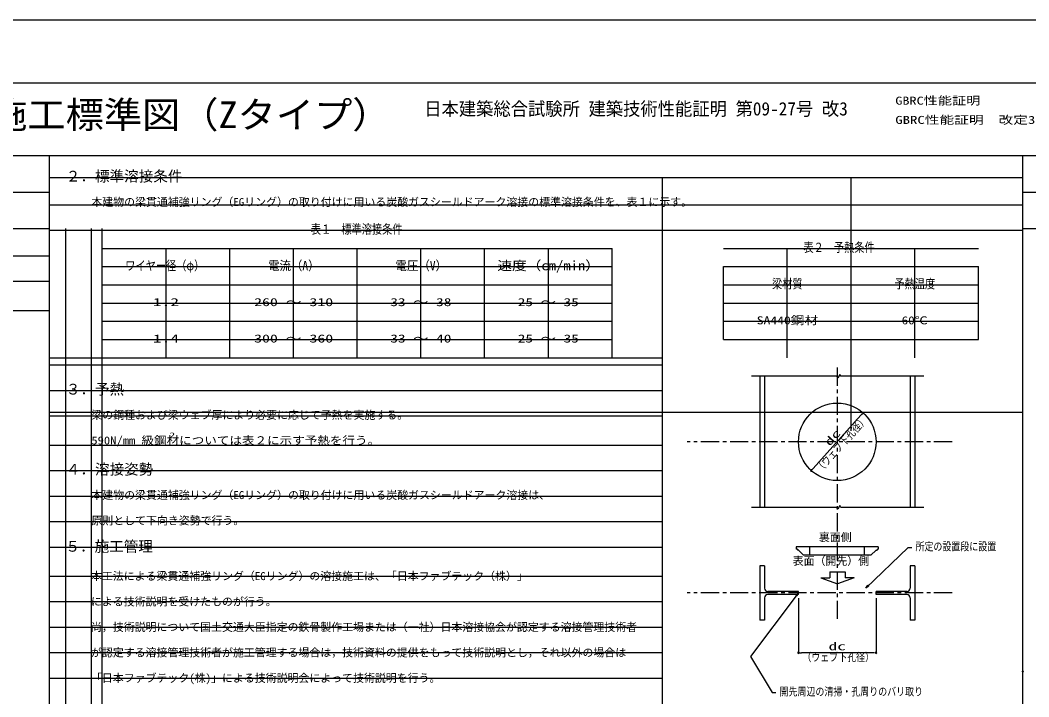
# Model space of a CAD drawing. Units: millimetres on the paper. Extents: x -420 to 420, y -297 to 297.
# Drawn here: x -141.7 to 135.3, y 111.1 to 297 of the extents above; entities that cross this region are included whole.
import ezdxf
from ezdxf.enums import TextEntityAlignment as Align

# ---------------------------------------------------------------- set-up
doc = ezdxf.new("R2010")
doc.units = ezdxf.units.MM
doc.linetypes.add('CHAIN1', pattern=[8, 5, -1, 1, -1])
for name, color, linetype in [('0-0', 7, 'Continuous'), ('0-1_HARI-S', 7, 'Continuous'), ('0-3_HOJO', 6, 'Continuous'), ('0-4_HWAKU', 7, 'Continuous'), ('0-6_KIJUN', 1, 'CHAIN1'), ('0-7_MOJI', 7, 'Continuous'), ('0-8_SUNPO', 8, 'Continuous'), ('0-A_WAKU', 7, 'Continuous'), ('0-B_DEFPOINTS', 7, 'Continuous'), ('0-C_000Waku', 7, 'Continuous'), ('0-D_EG_Ring', 7, 'Continuous'), ('0-E_ZUWAKU', 7, 'Continuous')]:
    doc.layers.add(name, color=color, linetype=linetype)
doc.styles.add('ＭＳ ゴシック', font='')
doc.styles.get('ＭＳ ゴシック').set_extended_font_data('MS Gothic')

msp = doc.modelspace()

# ---------------------------------------------------------------- linework, layer by layer
at = {"layer": '0-0'}
for p, q in [((133.667, 239.8), (401, 239.8)), ((71.429, 152.342), (71.429, 151.742)), ((71.729, 151.742), (71.429, 151.742)), ((71.729, 151.742), (71.729, 151.442)), ((72.029, 151.442), (71.729, 151.442)), ((93.329, 151.442), (93.629, 151.442)), ((93.629, 151.742), (93.629, 151.442)), ((93.629, 151.742), (93.929, 151.742)), ((93.929, 152.342), (93.929, 151.742))]:
    msp.add_line(p, q, dxfattribs=at)
at = {"layer": '0-1_HARI-S'}
for p, q in [((61.429, 199.19), (61.429, 163.19)), ((62.679, 199.19), (62.679, 163.19)), ((102.679, 199.19), (102.679, 163.19)), ((103.929, 199.19), (103.929, 163.19)), ((62.679, 147.167), (62.679, 140.967)), ((103.929, 147.167), (102.679, 147.167)), ((102.679, 147.167), (102.679, 140.967)), ((103.929, 147.167), (103.929, 132.167)), ((72.029, 140.067), (63.579, 140.067)), ((72.029, 139.267), (63.579, 139.267)), ((72.029, 139.267), (72.029, 140.067)), ((93.329, 139.267), (93.329, 140.067)), ((101.779, 140.067), (93.329, 140.067)), ((101.779, 139.267), (93.329, 139.267)), ((62.679, 138.367), (62.679, 132.167)), ((102.679, 138.367), (102.679, 132.167)), ((62.679, 132.167), (61.429, 132.167)), ((103.929, 132.167), (102.679, 132.167))]:
    msp.add_line(p, q, dxfattribs=at)
msp.add_lwpolyline([(62.679, 147.167), (61.429, 147.167), (61.429, 132.167)], dxfattribs=at)
for centre, start, end in [((63.579, 140.967), 180, 270), ((63.579, 138.367), 90, 180), ((101.779, 140.967), 270, 0), ((101.779, 138.367), 0, 90)]:
    msp.add_arc(centre, 0.9, start, end, dxfattribs=at)
at = {"layer": '0-3_HOJO'}
for p, q in [((-133.667, 253.8), (133.667, 253.8)), ((34.559, 253.8), (34.559, -33.566)), ((86.456, 184.228), (86.456, 253.8)), ((-401, 249.8), (-133.667, 249.8)), ((133.667, 249.8), (401, 249.8)), ((-133.667, 246.3), (133.667, 246.3)), ((-133.667, 239.3), (133.667, 239.3)), ((-129.167, -256.5), (-129.167, 239.8)), ((-122.167, -256.5), (-122.167, 239.8)), ((-119.167, -256.5), (-119.167, 239.8)), ((-119.167, 239.3), (20.833, 239.3)), ((-101.667, 204.3), (-101.667, 234.3)), ((-66.667, 204.3), (-66.667, 234.3)), ((-31.667, 204.3), (-31.667, 234.3)), ((3.333, 204.3), (3.333, 234.3)), ((51.456, 234.3), (121.456, 234.3)), ((68.956, 204.3), (68.956, 234.3)), ((103.956, 204.3), (103.956, 234.3)), ((-401, 232.3), (-133.667, 232.3)), ((-119.167, 229.3), (20.833, 229.3)), ((-401, 225.3), (-133.667, 225.3)), ((51.456, 224.3), (121.456, 224.3)), ((-119.167, 219.3), (20.833, 219.3)), ((-401, 217.3), (-133.667, 217.3)), ((51.456, 214.3), (121.456, 214.3)), ((-119.167, 209.3), (20.833, 209.3)), ((-133.667, 204.3), (34.559, 204.3)), ((-133.667, 202.3), (34.559, 202.3)), ((-133.667, 195.3), (34.559, 195.3)), ((-133.667, 189.3), (133.667, 189.3)), ((-133.667, 188.3), (34.559, 188.3)), ((-133.667, 180.3), (34.559, 180.3)), ((-133.667, 173.3), (34.559, 173.3)), ((-133.667, 166.3), (34.559, 166.3)), ((-133.667, 159.3), (34.559, 159.3)), ((-133.667, 152.3), (34.559, 152.3)), ((-133.667, 144.3), (34.559, 144.3)), ((-133.667, 137.3), (34.559, 137.3)), ((-133.667, 130.3), (34.559, 130.3)), ((-133.667, 123.3), (34.559, 123.3)), ((-133.667, 116.3), (34.559, 116.3))]:
    msp.add_line(p, q, dxfattribs=at)
at = {"layer": '0-4_HWAKU'}
for p, q in [((-119.167, 234.3), (20.833, 234.3)), ((-119.167, 204.3), (-119.167, 234.3)), ((-84.167, 204.3), (-84.167, 234.3)), ((-49.167, 204.3), (-49.167, 234.3)), ((-14.167, 204.3), (-14.167, 234.3)), ((20.833, 204.3), (20.833, 234.3)), ((51.456, 209.3), (51.456, 229.3)), ((86.456, 209.3), (86.456, 229.3)), ((121.456, 209.3), (121.456, 229.3)), ((-119.167, 224.3), (20.833, 224.3)), ((-119.167, 214.3), (20.833, 214.3)), ((-119.167, 204.3), (20.833, 204.3))]:
    msp.add_line(p, q, dxfattribs=at)
at = {"layer": '0-6_KIJUN'}
for p, q in [((82.679, 201.558), (82.679, 132.382)), ((114.238, 181.19), (41.425, 181.19)), ((114.238, 139.667), (41.425, 139.667))]:
    msp.add_line(p, q, dxfattribs=at)
at = {"layer": '0-8_SUNPO'}
for p, q in [((76.053, 173.901), (89.107, 188.473)), ((89.374, 188.771), (89.107, 188.473)), ((75.786, 173.603), (76.053, 173.901)), ((72.029, 138.267), (72.029, 123.278)), ((93.329, 138.267), (93.329, 123.278)), ((72.429, 123.278), (72.829, 123.278)), ((92.529, 123.278), (72.829, 123.278)), ((92.929, 123.278), (92.529, 123.278))]:
    msp.add_line(p, q, dxfattribs=at)
at = {"layer": '0-8_SUNPO', "color": 7}
for points in [[(106.404, 199.19), (83.688, 199.19), (83.4, 199.69), (82.822, 198.69), (82.534, 199.19), (59.099, 199.19)], [(106.404, 163.19), (83.688, 163.19), (83.4, 163.69), (82.822, 162.69), (82.534, 163.19), (59.099, 163.19)]]:
    msp.add_lwpolyline(points, dxfattribs=at)
at = {"layer": '0-8_SUNPO'}
for points in [[(90.491, 140.967), (102.162, 152.181), (103.162, 152.181)], [(71.425, 138.87), (58.833, 122.267), (64.824, 112.325), (65.824, 112.325)]]:
    msp.add_lwpolyline(points, dxfattribs=at)
for points in [[(91.328, 141.539), (90.491, 140.967), (91.097, 141.78)], [(71.292, 138.971), (72.029, 139.667), (71.558, 138.769)]]:
    msp.add_lwpolyline(points, close=True, dxfattribs=at)
for centre, start, end in [((89.64, 189.069), 48.14652, 228.14652), ((89.64, 189.069), 228.14652, 48.14652), ((75.52, 173.305), 48.14652, 228.14652), ((75.52, 173.305), 228.14652, 48.14652), ((72.029, 123.278), 0, 180), ((72.029, 123.278), 180, 0), ((93.329, 123.278), 0, 180), ((93.329, 123.278), 180, 0)]:
    msp.add_arc(centre, 0.2, start, end, dxfattribs=at)
for points in [[(91.328, 141.539), (90.491, 140.967), (91.097, 141.78)], [(71.292, 138.971), (72.029, 139.667), (71.558, 138.769)]]:
    msp.add_solid(points, dxfattribs=at)
at = {"layer": '0-A_WAKU'}
for p, q in [((-401, 259.8), (401, 259.8)), ((-133.667, -256.5), (-133.667, 259.8)), ((133.667, -256.5), (133.667, 259.8)), ((-401, 239.8), (-133.667, 239.8)), ((51.456, 229.3), (121.456, 229.3)), ((51.456, 219.3), (121.456, 219.3)), ((51.456, 209.3), (121.456, 209.3))]:
    msp.add_line(p, q, dxfattribs=at)
msp.add_lwpolyline([(-401, 279.8), (401, 279.8), (401, -256.5), (-401, -256.5)], close=True, dxfattribs=at)
at = {"layer": '0-B_DEFPOINTS'}
msp.add_lwpolyline([(-420.5, -297), (420.5, -297), (420.5, 297), (-420.5, 297)], close=True, dxfattribs=at)
at = {"layer": '0-C_000Waku'}
msp.add_lwpolyline([(-420.5, -297), (420.5, -297), (420.5, 297), (-420.5, 297)], close=True, dxfattribs=at)
at = {"layer": '0-D_EG_Ring'}
for p, q in [((93.929, 152.342), (71.429, 152.342)), ((75.179, 150.042), (75.179, 152.342)), ((90.179, 150.042), (75.179, 150.042)), ((90.179, 150.042), (90.179, 152.342)), ((91.929, 150.042), (90.179, 150.042)), ((91.929, 150.042), (93.329, 151.442)), ((80.59, 145.469), (84.845, 145.469)), ((80.59, 145.469), (80.59, 143.818)), ((84.845, 145.469), (84.845, 143.818)), ((78.132, 143.818), (80.59, 143.818)), ((78.132, 143.818), (82.717, 142.206)), ((87.303, 143.818), (82.717, 142.206)), ((87.303, 143.818), (84.845, 143.818))]:
    msp.add_line(p, q, dxfattribs=at)
msp.add_lwpolyline([(75.179, 150.042), (73.429, 150.042), (72.029, 151.442)], dxfattribs=at)
msp.add_circle((82.679, 181.19), 10.65, dxfattribs=at)
at = {"layer": '0-E_ZUWAKU', "color": 8}
msp.add_line((-401, 279.8), (401, 279.8), dxfattribs=at)
at = {"layer": '0-E_ZUWAKU'}
msp.add_circle((133.667, 118.134), 0.125, dxfattribs=at)

# ---------------------------------------------------------------- texts
at = {"layer": '0-0', "style": 'ＭＳ ゴシック', "width": 1.05}
msp.add_text('（\u3000 \u3000リング工法）設計施工標準図（Zタイプ）', height=7.331, dxfattribs=at).set_placement((-270.978, 265.154), align=Align.BOTTOM_LEFT)
at = {"layer": '0-7_MOJI', "style": 'ＭＳ ゴシック'}
for s, height, width, p in [('日本建築総合試験所 建築技術性能証明 第09-27号 改3', 3.666, 0.95, (-30.765, 269.728)), ('GBRC性能証明\u3000\u3000\u3000\u30002010年2月2日', 2.199, 1.3, (98.619, 273.132)), ('GBRC性能証明\u3000改定3\u30002021年5月24日', 2.199, 1.35, (98.619, 267.844)), ('表１\u3000標準溶接条件', 2.566, 0.8, (-61.911, 237.55)), ('表２\u3000予熱条件', 2.566, 0.8, (73.356, 232.55)), ('ワイヤー径（φ）', 2.566, 0.8, (-112.867, 227.55)), ('電流（A）', 2.566, 0.9, (-73.667, 227.55)), ('電圧（V）', 2.566, 0.9, (-38.667, 227.55)), ('速度（cm/min）', 2.566, 1.15, (-10.667, 227.55)), ('梁材質', 2.566, 0.8, (64.756, 222.55)), ('予熱温度', 2.566, 0.8, (98.356, 222.55)), ('1.2', 2.199, 1.6, (-105.267, 217.8)), ('260 ～ 310', 2.199, 1.45, (-77.467, 217.8)), ('33 ～ 38', 2.199, 1.4, (-40.067, 217.8)), ('25 ～ 35', 2.199, 1.4, (-5.067, 217.8)), ('SA440鋼材', 2.199, 1.25, (60.556, 212.8)), ('60℃', 2.199, 1.2, (100.356, 212.8)), ('1.4', 2.199, 1.6, (-105.267, 207.8)), ('300 ～ 360', 2.199, 1.45, (-77.467, 207.8)), ('33 ～ 40', 2.199, 1.4, (-40.067, 207.8)), ('25 ～ 35', 2.199, 1.4, (-5.067, 207.8)), ('590N/mm 級鋼材については表２に示す予熱を行う。', 2.199, 1.15, (-122.167, 179.8)), ('2', 1.466, 1.6, (-100.751, 181.865))]:
    msp.add_text(s, height=height, dxfattribs=dict(at, width=width)).set_placement(p, align=Align.BOTTOM_LEFT)
for s, height, p in [('２．標準溶接条件', 2.933, (-129.167, 251.8)), ('本建物の梁貫通補強リング（EGリング）の取り付けに用いる炭酸ガスシールドアーク溶接の標準溶接条件を、表１に示す。', 2.199, (-122.167, 245.3)), ('３．予熱', 2.933, (-129.167, 193.3)), ('梁の鋼種および梁ウェブ厚により必要に応じて予熱を実施する。', 2.199, (-122.167, 186.8)), ('４．溶接姿勢', 2.933, (-129.167, 171.3)), ('本建物の梁貫通補強リング（EGリング）の取り付けに用いる炭酸ガスシールドアーク溶接は、', 2.199, (-122.167, 164.8)), ('原則として下向き姿勢で行う。', 2.199, (-122.167, 157.8)), ('裏面側', 2.199, (77.624, 153.221)), ('５．施工管理', 2.933, (-129.282, 150.129)), ('表面（開先）側', 2.199, (70.429, 146.708)), ('本工法による梁貫通補強リング（EGリング）の溶接施工は、「日本ファブテック（株）」', 2.199, (-122.282, 142.545)), ('による技術説明を受けたものが行う。', 2.199, (-122.282, 135.545)), ('尚，技術説明について国土交通大臣指定の鉄骨製作工場または（一社）日本溶接協会が認定する溶接管理技術者', 2.199, (-122.282, 128.545)), ('が認定する溶接管理技術者が施工管理する場合は，技術資料の提供をもって技術説明とし，それ以外の場合は', 2.199, (-122.282, 121.545)), ('「日本ファブテック(株)」による技術説明会によって技術説明を行う。', 2.199, (-122.282, 114.545))]:
    msp.add_text(s, height=height, dxfattribs=at).set_placement(p, align=Align.BOTTOM_LEFT)
at = {"layer": '0-8_SUNPO', "color": 7, "style": 'ＭＳ ゴシック'}
for s, width, p in [('（ウェブ下孔径）', 0.8, (78.508, 172.038)), ('dc', 1.6, (81.078, 179.402))]:
    msp.add_text(s, height=2.199, rotation=48.147, dxfattribs=dict(at, width=width)).set_placement(p, align=Align.BOTTOM_LEFT)
for s, width, p in [('所定の設置段に設置', 0.8, (104.162, 150.681)), ('dc', 1.6, (80.279, 123.278)), ('（ウェブ下孔径）', 0.8, (73.079, 120.278)), ('開先周辺の清掃・孔周りのバリ取り', 0.8, (66.824, 110.825))]:
    msp.add_text(s, height=2.199, dxfattribs=dict(at, width=width)).set_placement(p, align=Align.BOTTOM_LEFT)

doc.saveas('drawing.dxf')
